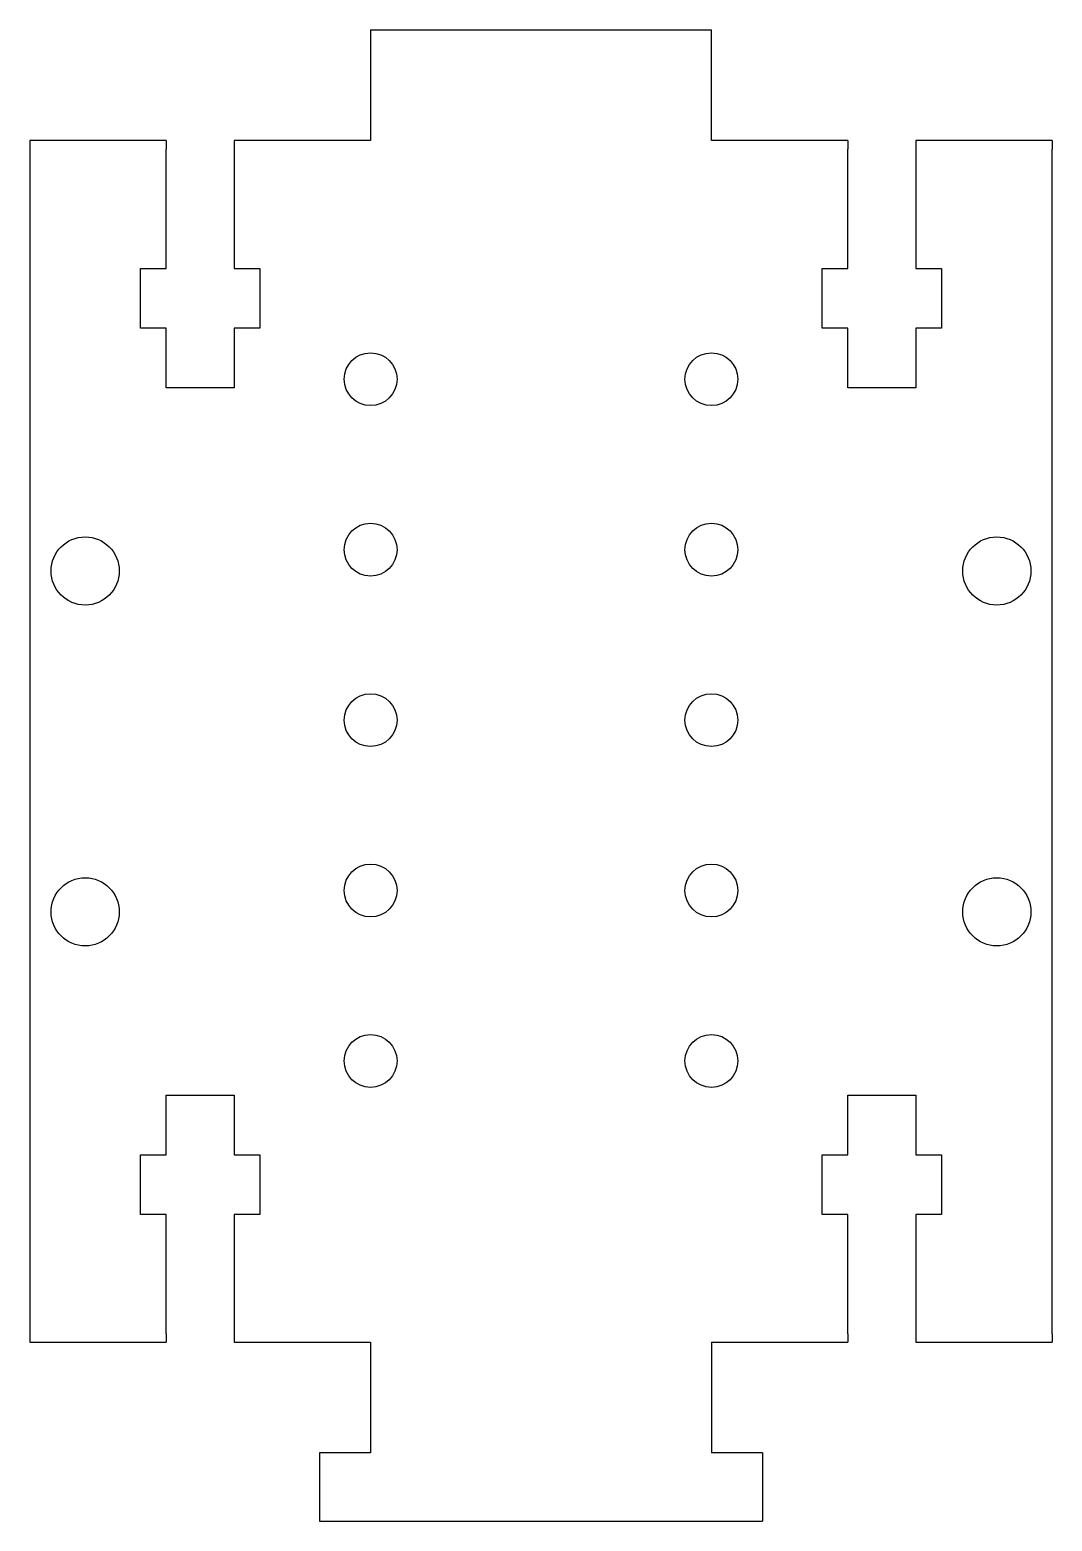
# Model space of a CAD drawing. Header units: millimetres. Extents: x -30 to 30, y -45.8 to 41.8.
import ezdxf

# ---------------------------------------------------------------- set-up
doc = ezdxf.new("R2010")
doc.units = ezdxf.units.MM
doc.layers.get('0').update_dxf_attribs({"linetype": 'CONTINUOUS'})

msp = doc.modelspace()

# ---------------------------------------------------------------- linework, layer by layer
for p, q in [((-10, 41.75), (-10, 35.25)), ((-10, 41.75), (10, 41.75)), ((10, 35.25), (10, 41.75)), ((-22, 35.25), (-30, 35.25)), ((-30, 35.25), (-30, 34.75)), ((-22, 35.25), (-22, 34.75)), ((-10, 35.25), (-18, 35.25)), ((-18, 35.25), (-18, 34.75)), ((18, 35.25), (10, 35.25)), ((18, 35.25), (18, 34.75)), ((30, 35.25), (22, 35.25)), ((22, 35.25), (22, 34.75)), ((30, 35.25), (30, 34.75)), ((-30, 34.75), (-30, -34.75)), ((-22, 27.75), (-22, 34.75)), ((-18, 34.75), (-18, 27.75)), ((18, 27.75), (18, 34.75)), ((22, 34.75), (22, 27.75)), ((30, -34.75), (30, 34.75)), ((-23.5, 24.25), (-23.5, 27.75)), ((-23.5, 27.75), (-22, 27.75)), ((-18, 27.75), (-16.5, 27.75)), ((-16.5, 27.75), (-16.5, 24.25)), ((16.5, 24.25), (16.5, 27.75)), ((16.5, 27.75), (18, 27.75)), ((22, 27.75), (23.5, 27.75)), ((23.5, 27.75), (23.5, 24.25)), ((-22, 24.25), (-23.5, 24.25)), ((-22, 20.75), (-22, 24.25)), ((-16.5, 24.25), (-18, 24.25)), ((-18, 24.25), (-18, 20.75)), ((18, 24.25), (16.5, 24.25)), ((18, 20.75), (18, 24.25)), ((23.5, 24.25), (22, 24.25)), ((22, 24.25), (22, 20.75)), ((-18, 20.75), (-22, 20.75)), ((22, 20.75), (18, 20.75)), ((-22, -24.25), (-22, -20.75)), ((-22, -20.75), (-18, -20.75)), ((-18, -20.75), (-18, -24.25)), ((18, -24.25), (18, -20.75)), ((18, -20.75), (22, -20.75)), ((22, -20.75), (22, -24.25)), ((-23.5, -27.75), (-23.5, -24.25)), ((-23.5, -24.25), (-22, -24.25)), ((-18, -24.25), (-16.5, -24.25)), ((-16.5, -24.25), (-16.5, -27.75)), ((16.5, -27.75), (16.5, -24.25)), ((16.5, -24.25), (18, -24.25)), ((22, -24.25), (23.5, -24.25)), ((23.5, -24.25), (23.5, -27.75)), ((-22, -27.75), (-23.5, -27.75)), ((-22, -34.75), (-22, -27.75)), ((-16.5, -27.75), (-18, -27.75)), ((-18, -27.75), (-18, -34.75)), ((18, -27.75), (16.5, -27.75)), ((18, -34.75), (18, -27.75)), ((23.5, -27.75), (22, -27.75)), ((22, -27.75), (22, -34.75)), ((-30, -34.75), (-30, -35.25)), ((-22, -34.75), (-22, -35.25)), ((-18, -34.75), (-18, -35.25)), ((18, -34.75), (18, -35.25)), ((22, -34.75), (22, -35.25)), ((30, -34.75), (30, -35.25)), ((-30, -35.25), (-22, -35.25)), ((-18, -35.25), (-10, -35.25)), ((-10, -35.25), (-10, -41.25)), ((10, -35.25), (18, -35.25)), ((10, -35.25), (10, -41.25)), ((22, -35.25), (30, -35.25)), ((-10, -41.75), (-13, -41.75)), ((-13, -41.75), (-13, -45.25)), ((-10, -41.25), (-10, -41.75)), ((10, -41.25), (10, -41.75)), ((13, -41.75), (10, -41.75)), ((13, -41.75), (13, -45.75)), ((-13, -45.25), (-13, -45.75)), ((-13, -45.75), (13, -45.75))]:
    msp.add_line(p, q)
for centre, radius in [((-10, 21.25), 1.55), ((10, 21.25), 1.55), ((-10, 11.25), 1.55), ((10, 11.25), 1.55), ((-26.75, 10), 2), ((26.75, 10), 2), ((-10, 1.25), 1.55), ((10, 1.25), 1.55), ((-10, -8.75), 1.55), ((10, -8.75), 1.55), ((-26.75, -10), 2), ((26.75, -10), 2), ((-10, -18.75), 1.55), ((10, -18.75), 1.55)]:
    msp.add_circle(centre, radius)

doc.saveas('drawing.dxf')
